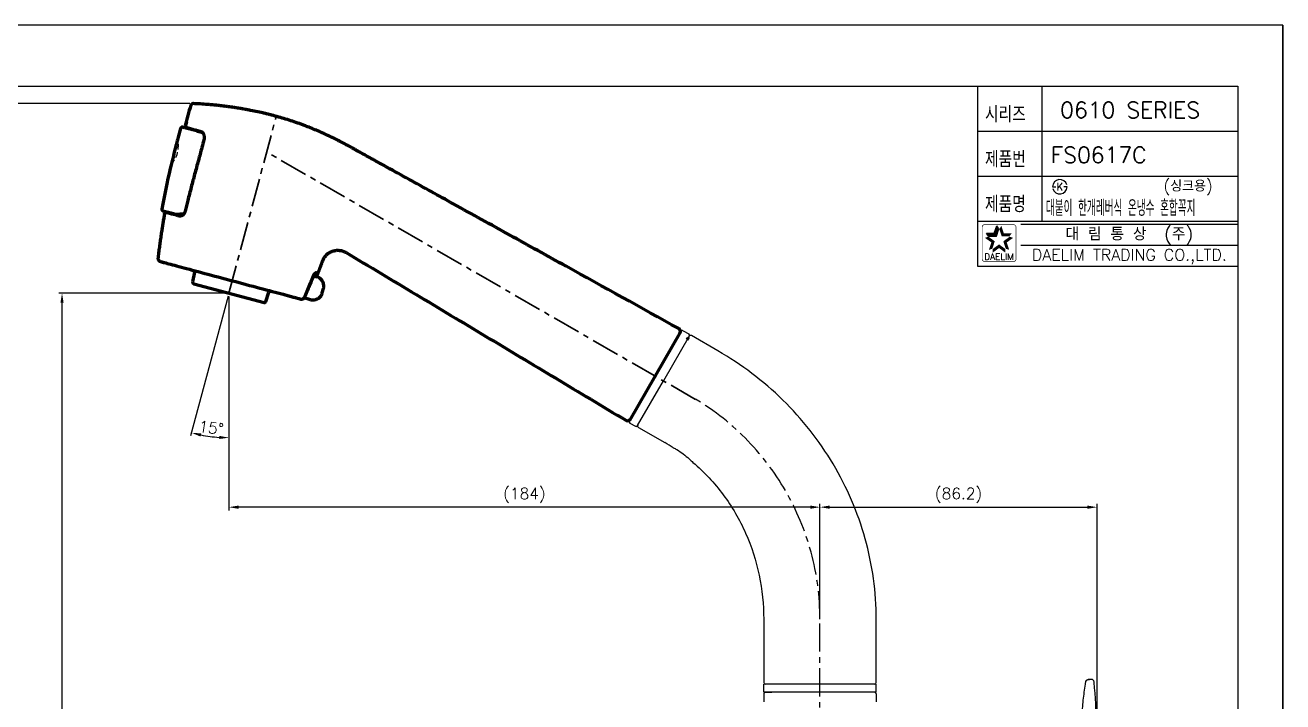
# Model space of a CAD drawing. Extents: x 40119 to 40713, y 15845 to 16265.
# Drawn here: x 40321.5 to 40712.6, y 16054.3 to 16265 of the extents above; entities that cross this region are included whole.
import ezdxf
from ezdxf.enums import TextEntityAlignment as Align

# ---------------------------------------------------------------- set-up
doc = ezdxf.new("R2010")
doc.units = 0
doc.header["$LTSCALE"] = 7
doc.header["$MEASUREMENT"] = 0
doc.linetypes.add('CENTER', pattern=[2, 1.25, -0.25, 0.25, -0.25])
doc.linetypes.add('HIDDEN', pattern=[0.375, 0.25, -0.125])
doc.layers.get('0').update_dxf_attribs({"color": 2, "linetype": 'CONTINUOUS'})
doc.layers.get('Defpoints').update_dxf_attribs({"linetype": 'CONTINUOUS'})
for name, color, linetype in [('1', 1, 'CENTER'), ('CL', 1, 'CENTER'), ('D', 2, 'CONTINUOUS'), ('DIM', 2, 'CONTINUOUS'), ('DWG', 7, 'CONTINUOUS')]:
    doc.layers.add(name, color=color, linetype=linetype)
doc.styles.add('GHS', font='romans', dxfattribs={"bigfont": 'ghs'})
doc.styles.add('HAN', font='TXT.shx', dxfattribs={"bigfont": 'GHS.shx'})
doc.styles.add('ROMANS', font='romans')
doc.dimstyles.new('DIM_WS01', dxfattribs={"dimtxt": 3.5, "dimasz": 3, "dimexe": 1, "dimexo": 1, "dimgap": 1, "dimtad": 1, "dimdec": 4, "dimzin": 9, "dimdsep": 46, "dimtxsty": 'GHS', "dimcen": -2, "dimclrd": 256, "dimclre": 256, "dimclrt": 256, "dimadec": 4, "dimazin": 2, "dimtfac": 1, "dimtdec": 4, "dimtix": 1, "dimtmove": 0, "dimatfit": 1, "dimfxl": 1, "dimtolj": 1, "dimtzin": 0, "dimlwd": -1, "dimlwe": -1, "dimarcsym": 0})

# ---------------------------------------------------------------- blocks, each defined once
blk = doc.blocks.new('BORDER')
for p, q in [((1, 1), (0, 1)), ((1, 0), (1, 1))]:
    blk.add_line(p, q)
blk = doc.blocks.new('KS')
at = {"layer": 'D'}
for p, q in [((-2.25, 0), (-1.75, 0)), ((-1.75, 0), (-1.25, 0)), ((1.75, 0), (1.25, 0)), ((2.25, 0), (1.75, 0))]:
    blk.add_line(p, q, dxfattribs=at)
for start, end in [(15, 180), (195, 0)]:
    blk.add_arc((0, 0), 2.25, start, end, dxfattribs=at)
at = {"layer": 'D', "style": 'HAN'}
blk.add_text('K', height=2.39, dxfattribs=at).set_placement((0, 0), align=Align.MIDDLE)
blk = doc.blocks.new('*D3')
at = {"layer": 'Defpoints', "color": 0, "transparency": 16777216}
for p in [(40332.92, 16181.58), (40384.82, 16181.58), (40492.7, 15898.83)]:
    blk.add_point(p, dxfattribs=at)
at = {"layer": 'DIM', "transparency": 16777216}
for p, q in [((40383.82, 16181.58), (40331.92, 16181.58)), ((40332.92, 15901.83), (40332.92, 16178.58)), ((40491.7, 15898.83), (40331.92, 15898.83))]:
    blk.add_line(p, q, dxfattribs=at)
for points in [[(40332.42, 16178.58), (40333.42, 16178.58), (40332.92, 16181.58)], [(40332.42, 15901.83), (40333.42, 15901.83), (40332.92, 15898.83)]]:
    blk.add_solid(points, dxfattribs=at)
at = {"layer": 'DIM', "transparency": 16777216, "insert": (40329.26, 16040.2), "char_height": 3.5, "attachment_point": 5, "rotation": 90, "style": 'GHS'}
blk.add_mtext('\\A1;(283)', dxfattribs=at)
blk = doc.blocks.new('*D4')
at = {"layer": 'Defpoints', "color": 0, "transparency": 16777216}
for p in [(40302.05, 16240.57), (40373.68, 16240.57), (40411.81, 15898.83)]:
    blk.add_point(p, dxfattribs=at)
at = {"layer": 'DIM', "transparency": 16777216}
for p, q in [((40372.68, 16240.57), (40301.05, 16240.57)), ((40302.05, 15901.83), (40302.05, 16237.57)), ((40410.81, 15898.83), (40301.05, 15898.83))]:
    blk.add_line(p, q, dxfattribs=at)
for points in [[(40301.55, 16237.57), (40302.55, 16237.57), (40302.05, 16240.57)], [(40301.55, 15901.83), (40302.55, 15901.83), (40302.05, 15898.83)]]:
    blk.add_solid(points, dxfattribs=at)
at = {"layer": 'DIM', "transparency": 16777216, "insert": (40298.38, 16069.7), "char_height": 3.5, "attachment_point": 5, "rotation": 90, "style": 'GHS'}
blk.add_mtext('\\A1;(342)', dxfattribs=at)
blk = doc.blocks.new('*D5')
at = {"layer": 'Defpoints', "color": 0, "transparency": 16777216}
for p in [(40384.82, 16181.58), (40384.82, 16114.94), (40568.68, 16080.03)]:
    blk.add_point(p, dxfattribs=at)
at = {"layer": 'DIM', "transparency": 16777216}
for p, q in [((40384.82, 16180.58), (40384.82, 16113.94)), ((40565.68, 16114.94), (40387.82, 16114.94)), ((40568.68, 16081.03), (40568.68, 16115.94))]:
    blk.add_line(p, q, dxfattribs=at)
for points in [[(40387.82, 16115.44), (40387.82, 16114.44), (40384.82, 16114.94)], [(40565.68, 16115.44), (40565.68, 16114.44), (40568.68, 16114.94)]]:
    blk.add_solid(points, dxfattribs=at)
at = {"layer": 'DIM', "transparency": 16777216, "insert": (40476.75, 16118.6), "char_height": 3.5, "attachment_point": 5, "style": 'GHS'}
blk.add_mtext('\\A1;(184)', dxfattribs=at)
blk = doc.blocks.new('*D6')
at = {"layer": 'Defpoints', "color": 0, "transparency": 16777216}
for p in [(40654.88, 16114.94), (40568.68, 16105.44), (40654.88, 15974.33)]:
    blk.add_point(p, dxfattribs=at)
at = {"layer": 'DIM', "transparency": 16777216}
for p, q in [((40568.68, 16106.44), (40568.68, 16115.94)), ((40571.68, 16114.94), (40651.88, 16114.94)), ((40654.88, 15975.33), (40654.88, 16115.94))]:
    blk.add_line(p, q, dxfattribs=at)
for points in [[(40571.68, 16115.44), (40571.68, 16114.44), (40568.68, 16114.94)], [(40651.88, 16115.44), (40651.88, 16114.44), (40654.88, 16114.94)]]:
    blk.add_solid(points, dxfattribs=at)
at = {"layer": 'DIM', "transparency": 16777216, "insert": (40611.78, 16118.6), "char_height": 3.5, "attachment_point": 5, "style": 'GHS'}
blk.add_mtext('\\A1;(86.2)', dxfattribs=at)
blk = doc.blocks.new('*D7')
at = {"layer": 'Defpoints', "color": 0, "transparency": 16777216}
for p in [(40399.55, 16236.62), (40384.82, 16181.58), (40384.82, 16177.56), (40384.82, 16166.91), (40377.01, 16137.25)]:
    blk.add_point(p, dxfattribs=at)
at = {"layer": 'DIM', "transparency": 16777216}
for p, q in [((40384.56, 16180.61), (40372.92, 16137.13)), ((40384.82, 16165.91), (40384.82, 16135.57))]:
    blk.add_line(p, q, dxfattribs=at)
blk.add_arc((40384.82, 16181.58), 45.01, 258.8379, 266.1807, dxfattribs=at)
for points in [[(40375.99, 16136.93), (40376.22, 16137.9), (40373.18, 16138.1)], [(40381.84, 16137.16), (40381.8, 16136.17), (40384.82, 16136.57)]]:
    blk.add_solid(points, dxfattribs=at)
at = {"layer": 'DIM', "transparency": 16777216, "insert": (40379.31, 16139.68), "char_height": 3.5, "attachment_point": 5, "rotation": 352.5093, "style": 'GHS'}
blk.add_mtext('\\A1;15%%D', dxfattribs=at)

msp = doc.modelspace()

# ---------------------------------------------------------------- linework, layer by layer
msp.add_line((40712.64928, 16265.01461), (40712.64928, 15845.01461))
at = {"color": 4}
for p, q in [((40149.64928, 16246.01461), (40698.64928, 16246.01461)), ((40698.64928, 16246.01461), (40698.64928, 15856.01461))]:
    msp.add_line(p, q, dxfattribs=at)
at = {"color": 7}
for p, q in [((40617.64928, 16246.01461), (40617.64928, 16190.01461)), ((40637.64928, 16246.01461), (40637.64928, 16204.01461)), ((40617.64928, 16232.01461), (40698.64928, 16232.01461)), ((40617.64928, 16218.01461), (40698.64928, 16218.01461)), ((40617.64928, 16204.01461), (40698.64928, 16204.01461)), ((40617.64928, 16190.01461), (40698.64928, 16190.01461))]:
    msp.add_line(p, q, dxfattribs=at)
at = {"color": 2}
for p, q in [((40620.46341, 16200.19768), (40622.88842, 16200.19768)), ((40621.12851, 16199.28225), (40620.46341, 16200.19768)), ((40622.88842, 16200.19768), (40623.63779, 16202.504)), ((40623.55352, 16199.28225), (40624.30289, 16201.58857)), ((40624.30289, 16201.58857), (40623.63779, 16202.504)), ((40621.12851, 16199.28225), (40623.55352, 16199.28225))]:
    msp.add_line(p, q, dxfattribs=at)
at = {"color": 2, "linetype": 'Continuous'}
for p, q in [((40631.14928, 16203.01461), (40698.64928, 16203.01461)), ((40631.14928, 16196.51461), (40698.64928, 16196.51461))]:
    msp.add_line(p, q, dxfattribs=at)
at = {"color": 7, "linetype": 'Continuous'}
for p, q in [((40528.02105, 16168.18585), (40519.97962, 16154.25768)), ((40526.10599, 16169.86886), (40527.83804, 16168.86886)), ((40511.9382, 16140.3295), (40519.97962, 16154.25768)), ((40509.52313, 16141.14648), (40511.25518, 16140.14649)), ((40653.02401, 16061.31096), (40652.87995, 16061.31096)), ((40653.04518, 16061.31179), (40653.01816, 16061.31096)), ((40551.18034, 16056.8276), (40551.18034, 16054.32759)), ((40551.68034, 16057.3276), (40553.73076, 16057.3276)), ((40586.18029, 16056.8276), (40586.18029, 16054.3276))]:
    msp.add_line(p, q, dxfattribs=at)
at = {"color": 2, "linetype": 'Continuous', "const_width": 0.2}
for points in [[(40619.12677, 16202.14914, -0.414213562), (40619.87677, 16202.89914)], [(40619.12677, 16192.14914), (40619.12677, 16202.14914, -1)], [(40619.87677, 16202.89914), (40628.87677, 16202.89914, -0.414213562), (40629.62677, 16202.14914, 0.043396381)], [(40629.62677, 16202.14914), (40629.62677, 16192.14914, -0.414213562), (40628.87677, 16191.39914)], [(40628.87677, 16191.39914), (40620.12677, 16191.39914, -0.414213562), (40619.12677, 16192.14914, 0.672398499)]]:
    msp.add_lwpolyline(points, format="xyb", dxfattribs=at)
at = {"color": 7, "linetype": 'Continuous'}
msp.add_lwpolyline([(40651.30134, 16060.53308), (40651.34297, 16060.63534), (40651.34695, 16060.64429), (40651.36511, 16060.68381), (40651.39025, 16060.73518), (40651.42232, 16060.79522), (40651.46432, 16060.86492), (40651.52374, 16060.94789), (40651.62007, 16061.05056), (40651.81886, 16061.1814), (40652.20882, 16061.28772), (40652.53463, 16061.30361)], dxfattribs=at)
for centre, start, end in [((40525.85599, 16169.43585), 60, 150), ((40527.58804, 16168.43585), 330, 60), ((40509.77313, 16141.5795), 150.0000523, 240.0000523), ((40511.50518, 16140.5795), 240.0000523, 330.0000523), ((40512.45331, 16140.2217), 150.0000523, 239.9964615), ((40551.68034, 16056.82759), 90.0001294, 179.9989189), ((40585.68029, 16056.8276), 0.0011134, 89.9998707)]:
    msp.add_arc(centre, 0.5, start, end, dxfattribs=at)
for points, knots in [([(40651.14349, 16059.83032), (40650.8872, 16058.16293), (40650.4425, 16054.81716), (40650.00861, 16049.77304), (40649.8432, 16045.55744), (40649.80676, 16042.18348), (40649.8275, 16039.65282), (40649.89812, 16037.12302), (40650.03385, 16034.59578), (40650.22808, 16032.0726), (40650.41186, 16029.54867), (40650.57772, 16027.02348), (40650.77928, 16023.65535), (40650.90641, 16021.12786), (40650.98103, 16019.44245)], [0, 0, 0, 0, 0.124996079, 0.249990988, 0.374986889, 0.437488184, 0.499989299, 0.562490087, 0.624990459, 0.687492036, 0.749993725, 0.812495431, 0.874997144, 1, 1, 1, 1]), ([(40651.29598, 16060.52053), (40651.25583, 16060.40956), (40651.19856, 16060.17945), (40651.16133, 16059.94643), (40651.1434, 16059.82974)], [0, 0, 0, 0, 0.499889755, 1, 1, 1, 1]), ([(40652.62263, 16061.30844), (40652.50379, 16061.30536), (40652.26608, 16061.29244), (40651.91589, 16061.2127), (40651.60032, 16061.03201), (40651.45179, 16060.8395), (40651.39372, 16060.73613)], [0, 0, 0, 0, 0.250404735, 0.500521206, 0.750243044, 1, 1, 1, 1]), ([(40653.96292, 16060.39713), (40653.96493, 16060.51686), (40653.91977, 16060.75963), (40653.71701, 16061.06784), (40653.40773, 16061.2691), (40653.16499, 16061.31349), (40653.04519, 16061.31176)], [0, 0, 0, 0, 0.249998997, 0.499931582, 0.749879089, 1, 1, 1, 1]), ([(40653.96326, 15952.72187), (40654.16322, 15954.95717), (40654.41403, 15958.31482), (40654.62055, 15962.23693), (40654.71494, 15964.47927), (40654.79391, 15966.7222), (40654.85768, 15969.527), (40654.88138, 15972.89343), (40654.87979, 15976.25988), (40654.88031, 15979.62632), (40654.87974, 15982.99276), (40654.88006, 15987.48135), (40654.87999, 15993.09208), (40654.87977, 15999.82497), (40654.87975, 16006.55785), (40654.88819, 16013.29073), (40654.89468, 16020.0236), (40654.89412, 16026.75649), (40654.87747, 16035.73354), (40654.80259, 16046.95426), (40654.35709, 16055.92649), (40653.96292, 16060.39713)], [0, 0, 0, 0, 0.062499462, 0.093750067, 0.109375525, 0.125001057, 0.1562516, 0.187502421, 0.218753096, 0.250003759, 0.281254426, 0.312505092, 0.375006425, 0.437507757, 0.500009088, 0.56251042, 0.625011752, 0.687513081, 0.750014403, 0.875014196, 1, 1, 1, 1])]:
    msp.add_open_spline(points, degree=3, knots=knots, dxfattribs=at)
for points in [[(40651.39372, 16060.73613), (40651.35508, 16060.66733), (40651.32283, 16060.59473), (40651.29598, 16060.52053)], [(40652.87994, 16061.31096), (40652.79417, 16061.31096), (40652.70837, 16061.31066), (40652.62263, 16061.30844)]]:
    msp.add_open_spline(points, degree=3, dxfattribs=at)
at = {"color": 2}
for points in [[(40620.46341, 16200.19768), (40621.12851, 16199.28225), (40622.88842, 16200.19768), (40623.55352, 16199.28225)], [(40622.88842, 16200.19768), (40623.55352, 16199.28225), (40623.63779, 16202.504), (40624.30289, 16201.58857)], [(40625.11575, 16202.504), (40624.45065, 16201.58857), (40625.86512, 16200.19768), (40625.20002, 16199.28225)], [(40625.86512, 16200.19768), (40625.20002, 16199.28225), (40628.29013, 16200.19768), (40627.62503, 16199.28225)], [(40621.96857, 16197.36667), (40623.04472, 16197.71633), (40620.00669, 16198.79205), (40621.08285, 16199.14172)], [(40621.2192, 16195.06034), (40622.29535, 16195.41001), (40621.96857, 16197.36667), (40623.04472, 16197.71633)], [(40624.37677, 16195.617), (40624.37677, 16196.74854), (40622.4149, 16194.19162), (40622.4149, 16195.32316)], [(40626.33865, 16194.19162), (40626.33865, 16195.32316), (40624.37677, 16195.617), (40624.37677, 16196.74854)], [(40628.74685, 16198.79205), (40627.67069, 16199.14172), (40626.78497, 16197.36667), (40625.70882, 16197.71633)], [(40626.78497, 16197.36667), (40625.70882, 16197.71633), (40627.53434, 16195.06034), (40626.45819, 16195.41001)]]:
    msp.add_solid(points, dxfattribs=at)
at = {"layer": '1', "color": 1, "linetype": 'CENTER', "lineweight": 35}
for p, q in [((40384.81859, 16181.57838), (40399.54715, 16236.6176)), ((40529.93868, 16148.50782), (40396.57369, 16225.50605))]:
    msp.add_line(p, q, dxfattribs=at)
at = {"layer": '1', "color": 7, "linetype": 'Continuous', "lineweight": 70}
for p, q in [((40374.88901, 16232.10128), (40376.13229, 16231.76857)), ((40376.13127, 16231.76127), (40376.13229, 16231.76857)), ((40363.87799, 16191.32285), (40364.35368, 16191.19555)), ((40374.16199, 16188.08034), (40373.52747, 16185.0904)), ((40373.88733, 16184.50359), (40395.74984, 16178.65316)), ((40411.13763, 16186.9576), (40412.17279, 16186.68059)), ((40396.35467, 16178.98181), (40397.29825, 16181.88904)), ((40410.25985, 16179.53212), (40408.24414, 16180.07153)), ((40413.88062, 16181.66875), (40414.24253, 16183.02117)), ((40525.42297, 16169.68586), (40509.42426, 16141.97525)), ((40527.39605, 16167.10332), (40527.76352, 16167.73979))]:
    msp.add_line(p, q, dxfattribs=at)
for centre, radius, start, end in [((40371.82661, 16233.60528), 0.5, 165.0186936, 255.0186), ((40369.09075, 16205.9733), 0.49999, 165.0186, 202.7385006), ((40373.67288, 16188.18413), 0.5, 348.0186, 75.0186), ((40374.01658, 16184.9866), 0.5, 168.0186011, 255.0186), ((40397.77383, 16181.73469), 0.5, 75.0186, 162.0186), ((40407.46214, 16180.69486), 1, 255.0186, 336.8192737), ((40395.8791, 16179.13616), 0.5, 255.0186, 342.0185989), ((40508.77854, 16142.85684), 1, 239.0188986, 330.0000235)]:
    msp.add_arc(centre, radius, start, end, dxfattribs=at)
for centre, major_axis, ratio, start_param, end_param in [((40410.96135, 16188.247), (-0.25851, -0.96601), 0.972689328, 0.750878642, 1.461697696), ((40410.03229, 16186.94284), (0.93038, -0.3666), 0.024145094, 5.988174308, 6.291850053), ((40411.39727, 16183.78256), (-0.77552, -2.89803), 0.978147601, 2.468162757, 3.141592654), ((40407.46214, 16180.69486), (0.25851, 0.96601), 0.95523939, 3.141592654, 4.566726761), ((40407.46214, 16180.69486), (0.91927, -0.39363), 0.030300323, 5.985994314, 6.28215368), ((40411.03536, 16182.43015), (-0.77552, -2.89803), 0.978147601, 0, 0.723180062)]:
    msp.add_ellipse(centre, major_axis=major_axis, ratio=ratio, start_param=start_param, end_param=end_param, dxfattribs=at)
for points, degree in [([(40371.3436, 16233.73453), (40371.91232, 16235.85977), (40372.48103, 16237.98501), (40373.04975, 16240.11025)], 3), ([(40371.63732, 16234.8314), (40371.34467, 16233.73426)], 1), ([(40374.88901, 16232.10128), (40370.41897, 16233.21424)], 1), ([(40374.88775, 16232.09104), (40374.88663, 16232.08191)], 1), ([(40368.26779, 16206.15639), (40368.45893, 16206.08531), (40368.65585, 16206.12214)], 2), ([(40368.653, 16206.1171), (40369.77279, 16206.23071), (40370.89258, 16206.34378)], 2), ([(40414.02007, 16191.65572), (40414.08379, 16191.82944), (40414.15728, 16191.99984), (40414.24003, 16192.16575)], 3), ([(40421.28708, 16194.22134), (40508.26379, 16141.9995)], 1), ([(40403.04227, 16180.84244), (40403.30281, 16180.77272), (40403.8058, 16180.63812), (40404.50639, 16180.45064), (40405.15294, 16180.27762), (40405.54752, 16180.17203), (40405.73552, 16180.12172)], 3), ([(40405.73552, 16180.12172), (40406.03254, 16180.04224), (40406.57395, 16179.89736), (40407.01129, 16179.78033), (40407.20363, 16179.72885)], 3), ([(40525.11827, 16169.1581), (40525.12107, 16169.16295), (40525.12383, 16169.16782), (40525.12654, 16169.1727)], 3), ([(40527.76239, 16167.73783), (40527.76519, 16167.74268), (40527.76795, 16167.74755), (40527.77066, 16167.75243)], 3)]:
    msp.add_open_spline(points, degree=degree, dxfattribs=at)
for points, knots in [([(40373.11793, 16240.092), (40373.10881, 16240.09444), (40373.10058, 16240.09665), (40373.06439, 16240.10633), (40373.04974, 16240.11025), (40373.04975, 16240.11026)], [0.999996175985883, 0.999996175985883, 0.999996175985883, 0.999996175985883, 0.999996948568107, 0.999996948568107, 1, 1, 1, 1]), ([(40373.67859, 16240.57403), (40373.64333, 16240.57546), (40373.60843, 16240.57389), (40373.53931, 16240.56501), (40373.50505, 16240.55767), (40373.43741, 16240.53701), (40373.40468, 16240.52388), (40373.3415, 16240.49208), (40373.31145, 16240.47361), (40373.26876, 16240.44208), (40373.25497, 16240.43097), (40373.22845, 16240.40767), (40373.2157, 16240.39549), (40373.19126, 16240.37006), (40373.17952, 16240.35677), (40373.15735, 16240.32943), (40373.1469, 16240.31537), (40373.11743, 16240.27206), (40373.10026, 16240.24168), (40373.07829, 16240.1938), (40373.07158, 16240.1774), (40373.0596, 16240.14418), (40373.05432, 16240.12733), (40373.04975, 16240.11026)], [0, 0, 0, 0, 0.125, 0.125, 0.25, 0.25, 0.375, 0.375, 0.5, 0.5, 0.5625, 0.5625, 0.625, 0.625, 0.6875, 0.6875, 0.75, 0.75, 0.875, 0.875, 0.9375, 0.9375, 1, 1, 1, 1]), ([(40408.8671, 16233.5549), (40408.69165, 16233.6221), (40408.51599, 16233.68882), (40408.16421, 16233.82131), (40407.98809, 16233.8871), (40407.45936, 16234.08291), (40407.10631, 16234.21143), (40406.04549, 16234.59095), (40405.33602, 16234.83587), (40403.91263, 16235.30972), (40403.19873, 16235.5387), (40401.76654, 16235.98091), (40401.04822, 16236.19402), (40399.60704, 16236.60394), (40398.88422, 16236.80087), (40397.79674, 16237.08458), (40397.4337, 16237.17719), (40396.70648, 16237.35834), (40396.34231, 16237.44688), (40395.24813, 16237.70653), (40394.51646, 16237.87164), (40393.04894, 16238.18689), (40392.3131, 16238.33704), (40391.20658, 16238.55235), (40390.83726, 16238.62247), (40390.09826, 16238.75944), (40389.72852, 16238.82635), (40388.98849, 16238.95656), (40388.61819, 16239.01978), (40387.87697, 16239.14209), (40387.50603, 16239.20114), (40386.76362, 16239.31562), (40386.39216, 16239.37122), (40385.64887, 16239.47995), (40385.27705, 16239.53311), (40384.71893, 16239.61037), (40384.53282, 16239.63566), (40384.1604, 16239.68492), (40383.97409, 16239.70886), (40383.60126, 16239.75543), (40383.41475, 16239.77809), (40383.04166, 16239.82296), (40382.85507, 16239.84511), (40382.29517, 16239.91056), (40381.92168, 16239.95293), (40381.17439, 16240.03361), (40380.80055, 16240.07192), (40380.05252, 16240.1448), (40379.67834, 16240.17947), (40378.92966, 16240.24547), (40378.55516, 16240.27676), (40377.43115, 16240.36518), (40376.6812, 16240.41688), (40375.18049, 16240.50617), (40374.42968, 16240.54368), (40373.67859, 16240.57403)], [0, 0, 0, 0, 0.015625, 0.015625, 0.03125, 0.03125, 0.0625, 0.0625, 0.125, 0.125, 0.1875, 0.1875, 0.25, 0.25, 0.3125, 0.3125, 0.34375, 0.34375, 0.375, 0.375, 0.4375, 0.4375, 0.5, 0.5, 0.53125, 0.53125, 0.5625, 0.5625, 0.59375, 0.59375, 0.625, 0.625, 0.65625, 0.65625, 0.6875, 0.6875, 0.703125, 0.703125, 0.71875, 0.71875, 0.734375, 0.734375, 0.75, 0.75, 0.78125, 0.78125, 0.8125, 0.8125, 0.84375, 0.84375, 0.875, 0.875, 0.9375, 0.9375, 1, 1, 1, 1]), ([(40369.81518, 16232.85831), (40369.5374, 16231.82026), (40369.12073, 16230.26317), (40368.70406, 16228.70609), (40368.49572, 16227.92754), (40368.42614, 16227.66807), (40368.28796, 16227.14885), (40367.67008, 16224.81139), (40367.08733, 16222.46487), (40365.61668, 16216.186), (40364.7486, 16211.97693), (40363.99288, 16207.74474)], [0, 0, 0, 0, 0.125, 0.1875, 0.1875, 0.21875, 0.21875, 0.25, 0.5, 0.5, 1, 1, 1, 1]), ([(40370.41897, 16233.21424), (40370.38729, 16233.22213), (40370.35538, 16233.22681), (40370.30715, 16233.22923), (40370.29101, 16233.22926), (40370.25863, 16233.22775), (40370.24231, 16233.22619), (40370.19421, 16233.2192), (40370.16295, 16233.2115), (40370.11728, 16233.19546), (40370.10223, 16233.18935), (40370.07265, 16233.1756), (40370.05831, 16233.16806), (40370.01663, 16233.1435), (40369.99058, 16233.12458), (40369.95419, 16233.09228), (40369.94248, 16233.08082), (40369.92046, 16233.05706), (40369.89971, 16233.03237), (40369.88147, 16233.00584), (40369.86448, 16232.97839), (40369.8566, 16232.96417), (40369.83503, 16232.92025), (40369.82362, 16232.88985), (40369.81518, 16232.85831)], [0, 0, 0, 0, 0.125, 0.125, 0.1875, 0.1875, 0.25, 0.25, 0.375, 0.375, 0.4375, 0.4375, 0.5, 0.5, 0.625, 0.625, 0.6875, 0.6875, 0.75, 0.8125, 0.8125, 0.875, 0.875, 1, 1, 1, 1]), ([(40371.69736, 16233.12227), (40371.69724, 16233.1223), (40371.72095, 16233.11596), (40371.81486, 16233.09083), (40371.95507, 16233.05331), (40372.18769, 16232.99106), (40372.39726, 16232.93498), (40372.47297, 16232.91472), (40372.63624, 16232.87103), (40372.72359, 16232.84765), (40372.86313, 16232.81031), (40372.91108, 16232.79748), (40373.00972, 16232.77108), (40373.16176, 16232.7304), (40373.32602, 16232.68644), (40373.67074, 16232.59419), (40373.9221, 16232.52693), (40374.33152, 16232.41737), (40374.47338, 16232.3794), (40374.69434, 16232.32028), (40374.76935, 16232.3002), (40374.9221, 16232.25933), (40374.9998, 16232.23854), (40375.39445, 16232.13293), (40375.73031, 16232.04305), (40376.08634, 16231.94778)], [0, 0, 0, 0, 0.12523361, 0.12523361, 0.250200237, 0.375166864, 0.375166864, 0.437650178, 0.437650178, 0.500133492, 0.500133492, 0.531375148, 0.531375148, 0.562616805, 0.625100119, 0.625100119, 0.750066746, 0.750066746, 0.812550059, 0.812550059, 0.843791716, 0.843791716, 0.875033373, 0.875033373, 1, 1, 1, 1]), ([(40374.88663, 16232.08191), (40374.88664, 16232.08188), (40374.88665, 16232.08184), (40374.88674, 16232.08174), (40374.88691, 16232.08162), (40374.88714, 16232.08148), (40374.88744, 16232.08132), (40374.88782, 16232.08113), (40374.88827, 16232.08091), (40374.88879, 16232.08068), (40374.88939, 16232.08042), (40374.89007, 16232.08014), (40374.89083, 16232.07983), (40374.89166, 16232.0795), (40374.89257, 16232.07914), (40374.89357, 16232.07876), (40374.89464, 16232.07835), (40374.8958, 16232.07792), (40374.89704, 16232.07747), (40374.89837, 16232.07699), (40374.89979, 16232.07648), (40374.90129, 16232.07595), (40374.90288, 16232.0754), (40374.90457, 16232.07482), (40374.90634, 16232.07421), (40374.9082, 16232.07357), (40374.91016, 16232.07291), (40374.91221, 16232.07223), (40374.91436, 16232.07152), (40374.9166, 16232.07078), (40374.91894, 16232.07001), (40374.92138, 16232.06922), (40374.92392, 16232.0684), (40374.92656, 16232.06756), (40374.92931, 16232.06668), (40374.93215, 16232.06578), (40374.9351, 16232.06485), (40374.93815, 16232.0639), (40374.94132, 16232.06291), (40374.94458, 16232.0619), (40374.94796, 16232.06086), (40374.95145, 16232.0598), (40374.95504, 16232.0587), (40374.95875, 16232.05758), (40374.96257, 16232.05642), (40374.9665, 16232.05524), (40374.97055, 16232.05403), (40374.97472, 16232.05279), (40374.979, 16232.05153), (40374.9834, 16232.05023), (40374.98792, 16232.0489), (40374.99256, 16232.04754), (40374.99732, 16232.04616), (40375.0022, 16232.04474), (40375.0072, 16232.0433), (40375.01233, 16232.04182), (40375.01758, 16232.04031), (40375.02296, 16232.03878), (40375.02847, 16232.03721), (40375.0341, 16232.03561), (40375.03986, 16232.03399), (40375.04575, 16232.03233), (40375.05177, 16232.03064), (40375.05793, 16232.02892), (40375.06422, 16232.02717), (40375.07063, 16232.02538), (40375.07719, 16232.02357), (40375.08388, 16232.02172), (40375.0907, 16232.01984), (40375.09766, 16232.01793), (40375.10476, 16232.01599), (40375.112, 16232.01402), (40375.11938, 16232.01201), (40375.1269, 16232.00998), (40375.13455, 16232.00791), (40375.14235, 16232.0058), (40375.1503, 16232.00367), (40375.15838, 16232.0015), (40375.16661, 16231.9993), (40375.17498, 16231.99707), (40375.1835, 16231.9948), (40375.19217, 16231.9925), (40375.20098, 16231.99017), (40375.20994, 16231.9878), (40375.21905, 16231.9854), (40375.2283, 16231.98297), (40375.23771, 16231.9805), (40375.24726, 16231.97801), (40375.25697, 16231.97547), (40375.26682, 16231.97291), (40375.27683, 16231.9703), (40375.28699, 16231.96767), (40375.2973, 16231.965), (40375.30776, 16231.9623), (40375.31838, 16231.95956), (40375.32915, 16231.95679), (40375.34008, 16231.95399), (40375.35116, 16231.95115), (40375.36239, 16231.94827), (40375.37378, 16231.94537), (40375.38532, 16231.94242), (40375.39702, 16231.93945), (40375.40888, 16231.93643), (40375.42089, 16231.93339), (40375.43306, 16231.93031), (40375.44539, 16231.92719), (40375.45787, 16231.92404), (40375.47051, 16231.92086), (40375.4833, 16231.91764), (40375.49625, 16231.91438), (40375.50936, 16231.91109), (40375.52263, 16231.90777), (40375.53605, 16231.90441), (40375.54963, 16231.90101), (40375.56337, 16231.89759), (40375.57727, 16231.89412), (40375.59132, 16231.89062), (40375.60553, 16231.88709), (40375.61989, 16231.88352), (40375.63441, 16231.87992), (40375.64908, 16231.87628), (40375.66392, 16231.87261), (40375.6789, 16231.8689), (40375.69404, 16231.86516), (40375.70934, 16231.86138), (40375.72479, 16231.85757), (40375.74039, 16231.85372), (40375.75615, 16231.84984), (40375.77206, 16231.84592), (40375.78812, 16231.84197), (40375.80434, 16231.83799), (40375.8207, 16231.83397), (40375.83721, 16231.82991), (40375.85388, 16231.82582), (40375.87069, 16231.8217), (40375.88765, 16231.81755), (40375.90476, 16231.81336), (40375.92201, 16231.80913), (40375.93941, 16231.80487), (40375.95695, 16231.80058), (40375.97464, 16231.79625), (40375.99247, 16231.79189), (40376.01044, 16231.7875), (40376.02855, 16231.78307), (40376.0468, 16231.77861), (40376.06519, 16231.77412), (40376.08371, 16231.7696), (40376.10237, 16231.76504), (40376.12117, 16231.76045), (40376.14009, 16231.75582), (40376.15915, 16231.75117), (40376.17834, 16231.74648), (40376.19766, 16231.74176), (40376.2171, 16231.737), (40376.23667, 16231.73222), (40376.25636, 16231.7274), (40376.27618, 16231.72255), (40376.29612, 16231.71768), (40376.31617, 16231.71277), (40376.33634, 16231.70783), (40376.35663, 16231.70285), (40376.37703, 16231.69785), (40376.39754, 16231.69282), (40376.41817, 16231.68776), (40376.43889, 16231.68267), (40376.45973, 16231.67755), (40376.48067, 16231.6724), (40376.5017, 16231.66722), (40376.52284, 16231.66201), (40376.53738, 16231.65842), (40376.54487, 16231.65658), (40376.54527, 16231.65648)], [0, 0, 0, 0, 0.004138473, 0.008298439, 0.012479904, 0.016682874, 0.020907354, 0.025153351, 0.029420869, 0.033709914, 0.038020491, 0.042352605, 0.046706262, 0.051081467, 0.055478225, 0.05989654, 0.064336417, 0.068797861, 0.073280878, 0.077785471, 0.082311645, 0.086859405, 0.091428755, 0.0960197, 0.100632243, 0.10526639, 0.109922143, 0.114599509, 0.11929849, 0.12401909, 0.128761314, 0.133525165, 0.138310648, 0.143117766, 0.147946523, 0.152796923, 0.157668969, 0.162562665, 0.167478015, 0.172415021, 0.177373688, 0.182354019, 0.187356018, 0.192379687, 0.19742503, 0.202492051, 0.207580752, 0.212691137, 0.217823208, 0.222976969, 0.228152424, 0.233349574, 0.238568423, 0.243808975, 0.249071231, 0.254355194, 0.259660869, 0.264988256, 0.27033736, 0.275708182, 0.281100726, 0.286514995, 0.29195099, 0.297408714, 0.302888171, 0.308389362, 0.31391229, 0.319456958, 0.325023368, 0.330611522, 0.336221424, 0.341853074, 0.347506476, 0.353181632, 0.358878544, 0.364597214, 0.370337645, 0.37609984, 0.381883799, 0.387689525, 0.393517021, 0.399366288, 0.405237329, 0.411130145, 0.417044739, 0.422981113, 0.428939269, 0.434919208, 0.440920933, 0.446944446, 0.452989748, 0.459056841, 0.465145728, 0.47125641, 0.477388889, 0.483543166, 0.489719245, 0.495917125, 0.50213681, 0.5083783, 0.514641599, 0.520926706, 0.527233624, 0.533562355, 0.5399129, 0.546285262, 0.55267944, 0.559095438, 0.565533257, 0.571992897, 0.578474362, 0.584977652, 0.591502769, 0.598049714, 0.604618489, 0.611209096, 0.617821535, 0.624455809, 0.631111918, 0.637789865, 0.64448965, 0.651211275, 0.657954741, 0.66472005, 0.671507203, 0.678316201, 0.685147046, 0.691999739, 0.698874281, 0.705770674, 0.712688919, 0.719629016, 0.726590969, 0.733574776, 0.740580441, 0.747607963, 0.754657345, 0.761728588, 0.768821692, 0.775936658, 0.783073489, 0.790232185, 0.797412747, 0.804615177, 0.811839475, 0.819085642, 0.826353681, 0.833643591, 0.840955374, 0.848289031, 0.855644563, 0.863021971, 0.870421256, 0.877842419, 0.885285462, 0.892750384, 0.900237188, 0.907745874, 0.915276443, 0.922828897, 0.930403235, 0.937999459, 0.945617571, 0.95325757, 0.960919459, 0.968603237, 0.976308906, 0.984036467, 0.99178592, 0.999557267, 1, 1, 1, 1]), ([(40374.88776, 16232.09107), (40374.95508, 16232.07308), (40375.08777, 16232.03763), (40375.28112, 16231.98603), (40375.40624, 16231.95268), (40375.49862, 16231.92807), (40375.52925, 16231.91992), (40375.58937, 16231.90391), (40375.61891, 16231.89605), (40375.64795, 16231.88833)], [0, 0, 0, 0, 0.25, 0.5, 0.75, 0.75, 0.875, 0.875, 1, 1, 1, 1]), ([(40375.64795, 16231.88833), (40375.68475, 16231.87854), (40375.75475, 16231.85993), (40375.81785, 16231.8432), (40375.86255, 16231.83136), (40375.87702, 16231.82753), (40375.90504, 16231.82011), (40375.91854, 16231.81655), (40375.95713, 16231.80636), (40376.00384, 16231.79405), (40376.04121, 16231.78425), (40376.06563, 16231.77788), (40376.07316, 16231.77592), (40376.08677, 16231.77238), (40376.09289, 16231.7708), (40376.10921, 16231.7666), (40376.1174, 16231.76452), (40376.12842, 16231.7618), (40376.13125, 16231.76115), (40376.13127, 16231.76127)], [0, 0, 0, 0, 0.125, 0.25, 0.25, 0.3125, 0.3125, 0.375, 0.375, 0.5, 0.625, 0.625, 0.6875, 0.6875, 0.75, 0.75, 0.875, 0.875, 1, 1, 1, 1]), ([(40376.09559, 16231.93675), (40376.13878, 16231.92903), (40376.25241, 16231.89378), (40376.45459, 16231.76381), (40376.68253, 16231.53768), (40376.88213, 16231.23852), (40377.03223, 16230.90252), (40377.12861, 16230.55408), (40377.17582, 16230.19361), (40377.16518, 16229.82297), (40377.13597, 16229.56462), (40377.09471, 16229.4404), (40377.09457, 16229.43998)], [0, 0, 0, 0, 0.085293798, 0.220452901, 0.363239322, 0.499735585, 0.61435481, 0.720559529, 0.816145734, 0.90575913, 0.999685337, 1, 1, 1, 1]), ([(40423.06066, 16226.83514), (40421.91373, 16227.47134), (40420.76499, 16228.10368), (40419.31502, 16228.86427), (40419.0243, 16229.01482), (40418.44132, 16229.31272), (40418.14909, 16229.46008), (40417.27027, 16229.89765), (40416.68157, 16230.18337), (40415.49911, 16230.74407), (40414.90529, 16231.01892), (40413.71228, 16231.55719), (40413.11306, 16231.82057), (40411.30724, 16232.59334), (40410.09256, 16233.08557), (40408.8671, 16233.5549)], [0, 0, 0, 0, 0.25, 0.25, 0.3125, 0.3125, 0.375, 0.375, 0.5, 0.5, 0.625, 0.625, 0.75, 0.75, 1, 1, 1, 1]), ([(40377.06902, 16229.44613), (40376.85044, 16228.58866), (40376.28531, 16226.39955), (40375.30832, 16222.78412), (40374.19358, 16218.69952), (40373.08465, 16214.53715), (40372.10716, 16210.71257), (40371.49666, 16208.21524), (40371.23489, 16207.12373)], [0, 0, 0, 0, 0.114955898, 0.293712756, 0.486431434, 0.665037489, 0.85368291, 1, 1, 1, 1]), ([(40427.0779, 16224.60969), (40426.4082, 16224.9803), (40425.73827, 16225.35052), (40424.73379, 16225.90657), (40424.39904, 16226.09206), (40423.72982, 16226.46356), (40423.39532, 16226.64951), (40423.06066, 16226.83514)], [0, 0, 0, 0, 0.5, 0.5, 0.75, 0.75, 1, 1, 1, 1]), ([(40454.62972, 16209.35902), (40450.03773, 16211.90075), (40445.44571, 16214.44244), (40438.55774, 16218.25509), (40436.26175, 16219.52597), (40432.81779, 16221.43234), (40431.6698, 16222.06779), (40429.9478, 16223.02093), (40429.3738, 16223.33865), (40428.22588, 16223.97422), (40427.65193, 16224.29203), (40427.0779, 16224.60969)], [0, 0, 0, 0, 0.5, 0.5, 0.75, 0.75, 0.875, 0.875, 0.9375, 0.9375, 1, 1, 1, 1]), ([(40363.99288, 16207.74474), (40363.98735, 16207.71376), (40363.98481, 16207.68275), (40363.98528, 16207.63621), (40363.98616, 16207.62069), (40363.98939, 16207.58964), (40363.99176, 16207.57402), (40364.00098, 16207.52799), (40364.0099, 16207.49826), (40364.02737, 16207.45505), (40364.03388, 16207.44088), (40364.0483, 16207.41302), (40364.05619, 16207.3994), (40364.08149, 16207.36008), (40364.10063, 16207.33567), (40364.13277, 16207.30174), (40364.1441, 16207.29084), (40364.16773, 16207.27017), (40364.17994, 16207.26047), (40364.21775, 16207.23319), (40364.24449, 16207.21744), (40364.28698, 16207.19752), (40364.30158, 16207.19149), (40364.33098, 16207.18095), (40364.34584, 16207.17639), (40364.36087, 16207.17254)], [0, 0, 0, 0, 0.125, 0.125, 0.1875, 0.1875, 0.25, 0.25, 0.375, 0.375, 0.4375, 0.4375, 0.5, 0.5, 0.625, 0.625, 0.6875, 0.6875, 0.75, 0.75, 0.875, 0.875, 0.9375, 0.9375, 1, 1, 1, 1]), ([(40524.73693, 16170.53279), (40513.0539, 16177.00654), (40501.3702, 16183.47909), (40483.84344, 16193.18573), (40478.00099, 16196.42091), (40466.31565, 16202.8905), (40460.47273, 16206.12483), (40454.62972, 16209.35902)], [0, 0, 0, 0, 0.5, 0.5, 0.75, 0.75, 1, 1, 1, 1]), ([(40364.32423, 16207.18357), (40364.326, 16207.18296), (40364.33229, 16207.1808), (40364.34003, 16207.17843), (40364.35046, 16207.17528), (40364.35658, 16207.17369), (40364.37536, 16207.16844), (40364.44, 16207.15133), (40364.61386, 16207.10524), (40364.87839, 16207.03536), (40365.22922, 16206.9429), (40365.66463, 16206.82799), (40366.18678, 16206.69146), (40366.77335, 16206.53407), (40367.44547, 16206.34685), (40367.94432, 16206.207), (40368.2388, 16206.12966), (40368.26345, 16206.1232)], [0, 0, 0, 0, 0.000717637, 0.002772785, 0.006834818, 0.018782974, 0.048632625, 0.14984211, 0.257150734, 0.36315899, 0.469083362, 0.574909771, 0.680545526, 0.785735961, 0.888211959, 0.990700052, 1, 1, 1, 1]), ([(40364.36087, 16207.17254), (40364.388, 16207.16558), (40364.41566, 16207.1609), (40364.45798, 16207.1574), (40364.47219, 16207.15683), (40364.50052, 16207.1569), (40364.51468, 16207.15754), (40364.52883, 16207.15878)], [0, 0, 0, 0, 0.5, 0.5, 0.75, 0.75, 1, 1, 1, 1]), ([(40364.79324, 16206.25183), (40364.79933, 16206.28576), (40364.80894, 16206.31906), (40364.8348, 16206.38297), (40364.85105, 16206.41358), (40364.88948, 16206.47082), (40364.91166, 16206.49744), (40364.96103, 16206.54556), (40364.98821, 16206.56706), (40365.04641, 16206.60402), (40365.07742, 16206.61948), (40365.14197, 16206.64371), (40365.1755, 16206.65247), (40365.24364, 16206.66292), (40365.27826, 16206.66461), (40365.3471, 16206.66084), (40365.38132, 16206.65539), (40365.41462, 16206.64648)], [0, 0, 0, 0, 0.125, 0.125, 0.25, 0.25, 0.375, 0.375, 0.5, 0.5, 0.625, 0.625, 0.75, 0.75, 0.875, 0.875, 1, 1, 1, 1]), ([(40369.46892, 16205.56154), (40369.13822, 16205.65004), (40368.82797, 16205.73306), (40368.24717, 16205.88848), (40367.70607, 16206.03328), (40367.24337, 16206.1571), (40366.81999, 16206.2704), (40366.62796, 16206.32179), (40366.36996, 16206.39083), (40366.28898, 16206.4125), (40366.17514, 16206.44296), (40366.13845, 16206.45278), (40366.06787, 16206.47167), (40366.03395, 16206.48074), (40365.87121, 16206.52429), (40365.65448, 16206.58229), (40365.52395, 16206.61722), (40365.43673, 16206.64056), (40365.41468, 16206.64646), (40365.41462, 16206.64648)], [0, 0, 0, 0, 0.12502621, 0.12502621, 0.25005242, 0.37507863, 0.37507863, 0.50010484, 0.50010484, 0.562617945, 0.562617945, 0.593874498, 0.593874498, 0.62513105, 0.62513105, 0.75015726, 0.87518347, 0.87518347, 1, 1, 1, 1]), ([(40371.22607, 16207.12548), (40371.22077, 16207.09491), (40371.19044, 16206.94141), (40371.08733, 16206.68082), (40370.92249, 16206.36734), (40370.71877, 16206.09605), (40370.48724, 16205.86977), (40370.23457, 16205.69451), (40369.97456, 16205.57855), (40369.72724, 16205.53173), (40369.56132, 16205.53121), (40369.48435, 16205.56105), (40369.47126, 16205.56696)], [0, 0, 0, 0, 0.023594014, 0.120021281, 0.218453367, 0.320780156, 0.431524427, 0.552751458, 0.682638235, 0.821441582, 0.968747789, 1, 1, 1, 1]), ([(40362.76707, 16192.50507), (40362.76021, 16192.44608), (40362.75861, 16192.38649), (40362.76601, 16192.26796), (40362.775, 16192.20902), (40362.80329, 16192.09368), (40362.82258, 16192.03727), (40362.87085, 16191.92877), (40362.89984, 16191.87667), (40362.96657, 16191.77843), (40363.00433, 16191.7323), (40363.08742, 16191.64744), (40363.13275, 16191.60873), (40363.22957, 16191.53994), (40363.28104, 16191.50987), (40363.38851, 16191.45933), (40363.4445, 16191.43885), (40363.50186, 16191.4235)], [0, 0, 0, 0, 0.125, 0.125, 0.25, 0.25, 0.375, 0.375, 0.5, 0.5, 0.625, 0.625, 0.75, 0.75, 0.875, 0.875, 1, 1, 1, 1]), ([(40414.03481, 16191.69537), (40414.1651, 16192.0406), (40414.492, 16192.68471), (40415.19494, 16193.53513), (40416.06586, 16194.21015), (40417.0646, 16194.68411), (40418.14033, 16194.93176), (40419.23905, 16194.94128), (40420.3147, 16194.71203), (40420.97111, 16194.41022), (40421.28809, 16194.22074)], [0, 0, 0, 0, 0.125978112, 0.251351383, 0.376169046, 0.500615931, 0.624908329, 0.74945366, 0.874475959, 1, 1, 1, 1]), ([(40363.59586, 16191.39835), (40363.66685, 16191.37935), (40363.77756, 16191.34973), (40364.07782, 16191.26938), (40364.26736, 16191.21866), (40364.4973, 16191.15712)], [0, 0, 0, 0, 0.5, 0.5, 1, 1, 1, 1]), ([(40364.4973, 16191.15712), (40364.70174, 16191.10241), (40365.92901, 16190.774), (40369.63632, 16189.78192), (40377.07657, 16187.7909), (40385.85293, 16185.44233), (40394.62927, 16183.09377), (40400.17054, 16181.61092), (40402.60456, 16180.95957), (40403.04227, 16180.84244)], [0, 0, 0, 0, 0.043346138, 0.226115476, 0.408884813, 0.591654151, 0.774423488, 0.957192826, 1, 1, 1, 1]), ([(40411.86724, 16187.89186), (40411.84439, 16187.89798), (40411.81773, 16187.89525), (40411.77971, 16187.8808), (40411.77187, 16187.87736), (40411.75585, 16187.86941), (40411.74766, 16187.86491), (40411.72255, 16187.84984), (40411.68762, 16187.82556), (40411.64989, 16187.79299), (40411.62053, 16187.76538), (40411.61057, 16187.75564), (40411.59029, 16187.73508), (40411.57998, 16187.72426), (40411.52808, 16187.66801), (40411.4851, 16187.61579), (40411.41865, 16187.52665), (40411.39617, 16187.49512), (40411.36197, 16187.44498), (40411.35049, 16187.4278), (40411.32764, 16187.39288), (40411.31623, 16187.37509), (40411.25928, 16187.28449), (40411.21403, 16187.20681), (40411.158, 16187.10298), (40411.14682, 16187.08188), (40411.12453, 16187.03897), (40411.11345, 16187.01724), (40411.08068, 16186.95174), (40411.05935, 16186.90745), (40410.99689, 16186.77271), (40410.9573, 16186.68043), (40410.9199, 16186.58555)], [0, 0, 0, 0, 0.125, 0.125, 0.15625, 0.15625, 0.1875, 0.1875, 0.25, 0.3125, 0.3125, 0.34375, 0.34375, 0.375, 0.375, 0.5, 0.5, 0.5625, 0.5625, 0.59375, 0.59375, 0.625, 0.625, 0.75, 0.75, 0.78125, 0.78125, 0.8125, 0.8125, 0.875, 0.875, 1, 1, 1, 1]), ([(40411.34105, 16187.1102), (40411.39988, 16187.09446), (40411.46016, 16187.0841), (40411.58159, 16187.07452), (40411.64274, 16187.07529), (40411.76389, 16187.08793), (40411.82389, 16187.0998), (40411.94073, 16187.13424), (40411.99757, 16187.15681), (40412.1062, 16187.21191), (40412.15799, 16187.24443), (40412.25481, 16187.31835), (40412.29983, 16187.35975), (40412.3816, 16187.45002), (40412.41835, 16187.49891), (40412.48236, 16187.60254), (40412.50962, 16187.65729), (40412.53167, 16187.71406)], [0, 0, 0, 0, 0.125, 0.125, 0.25, 0.25, 0.375, 0.375, 0.5, 0.5, 0.625, 0.625, 0.75, 0.75, 0.875, 0.875, 1, 1, 1, 1]), ([(40410.9199, 16186.58555), (40410.50512, 16185.53322), (40410.08241, 16184.48406), (40409.43655, 16182.91534), (40409.21925, 16182.39328), (40408.78114, 16181.35066), (40408.56028, 16180.83011), (40408.33762, 16180.31033)], [0, 0, 0, 0, 0.5, 0.5, 0.75, 0.75, 1, 1, 1, 1]), ([(40408.38939, 16180.29782), (40408.44349, 16180.42458), (40409.07884, 16181.91714), (40409.94736, 16184.00584), (40410.72177, 16185.98377), (40410.95195, 16186.58054)], [0, 0, 0, 0, 0.060937985, 0.717259361, 1, 1, 1, 1]), ([(40410.96447, 16186.5754), (40410.99264, 16186.64901), (40411.06033, 16186.81276), (40411.17687, 16187.04285), (40411.2932, 16187.23746), (40411.38116, 16187.35959), (40411.42121, 16187.40452), (40411.42595, 16187.40897), (40411.42589, 16187.4089)], [0, 0, 0, 0, 0.17310262, 0.401167866, 0.603031681, 0.791889206, 0.945428263, 1, 1, 1, 1]), ([(40411.27411, 16187.12812), (40411.28415, 16187.12543), (40411.32366, 16187.11486), (40411.34104, 16187.1102), (40411.34105, 16187.1102)], [0, 0, 0, 0, 0.225630551, 1, 1, 1, 1]), ([(40414.24253, 16183.02117), (40414.2685, 16183.11834), (40414.32652, 16183.38723), (40414.36133, 16183.83951), (40414.31114, 16184.36538), (40414.16872, 16184.87178), (40413.9845, 16185.27576), (40413.82992, 16185.49021), (40413.77235, 16185.56129)], [0, 0, 0, 0, 0.112026678, 0.308261772, 0.504678438, 0.701053258, 0.897334237, 1, 1, 1, 1]), ([(40412.33691, 16179.76625), (40412.4072, 16179.79671), (40412.63085, 16179.90695), (40412.9698, 16180.16932), (40413.33316, 16180.54804), (40413.62448, 16180.98811), (40413.79315, 16181.37249), (40413.86329, 16181.60404), (40413.88062, 16181.66875)], [0, 0, 0, 0, 0.091055251, 0.298240264, 0.505602478, 0.713143186, 0.920844082, 1, 1, 1, 1]), ([(40525.12654, 16169.1727), (40525.15852, 16169.23031), (40525.18439, 16169.29019), (40525.2143, 16169.38329), (40525.22278, 16169.41488), (40525.23319, 16169.46312), (40525.23628, 16169.47938), (40525.24163, 16169.51186), (40525.2439, 16169.5281), (40525.2532, 16169.60937), (40525.25425, 16169.67449), (40525.24757, 16169.75604), (40525.24584, 16169.77235), (40525.24154, 16169.805), (40525.23897, 16169.82135), (40525.23012, 16169.86987), (40525.22267, 16169.90171), (40525.19578, 16169.99573), (40525.17186, 16170.05642), (40525.13421, 16170.12971), (40525.12629, 16170.14422), (40525.10985, 16170.17267), (40525.08422, 16170.2146), (40525.03674, 16170.2808), (40524.99373, 16170.32987), (40524.94816, 16170.37698), (40524.92397, 16170.39963), (40524.84869, 16170.46345), (40524.79472, 16170.50077), (40524.73693, 16170.53279)], [0, 0, 0, 0, 0.125, 0.125, 0.1875, 0.1875, 0.21875, 0.21875, 0.25, 0.25, 0.375, 0.375, 0.40625, 0.40625, 0.4375, 0.4375, 0.5, 0.5, 0.625, 0.625, 0.65625, 0.65625, 0.6875, 0.75, 0.8125, 0.8125, 0.875, 0.875, 1, 1, 1, 1])]:
    msp.add_open_spline(points, degree=3, knots=knots, dxfattribs=at)
msp.add_rational_spline([(40364.79324, 16206.25183), (40363.79165, 16200.67353), (40362.91527, 16193.77903), (40362.76707, 16192.50507)], [0.99890972397, 0.999107626355, 1.00014670454, 1.00034153092], degree=2, knots=[0, 0, 0, 0.815342928, 1, 1, 1], dxfattribs=at)
for points, weights in [([(40412.53167, 16187.71406), (40413.29464, 16189.67782), (40414.02006, 16191.65572)], [0.999263103297, 0.999070455363, 0.998967519309]), ([(40412.53168, 16187.71406), (40412.53167, 16187.71406), (40411.86724, 16187.89186)], [0.999263104235, 0.952825062447, 0.92112332637])]:
    msp.add_rational_spline(points, weights, degree=2, dxfattribs=at)
at = {"layer": 'CL'}
msp.add_line((40568.68026, 16028.0276), (40568.68026, 16082.0276), dxfattribs=at)
msp.add_arc((40488.64913, 16080.0276), 80.03113, 0, 59.9871341, dxfattribs=at)
at = {"layer": 'D', "linetype": 'HIDDEN'}
msp.add_arc((40360.13353, 16227.49505), 8.97746, 318.7393454, 12.4764842, dxfattribs=at)
at = {"layer": 'DWG'}
for p, q in [((40527.74877, 16167.71421), (40528.02002, 16168.18404)), ((40536.93346, 16163.61517), (40528.703, 16168.36709)), ((40512.20328, 16139.7887), (40520.42705, 16135.04003)), ((40551.18026, 16080.0276), (40551.18026, 16060.3276)), ((40586.18026, 16060.3276), (40586.18026, 16080.0276)), ((40568.68026, 16059.8276), (40551.18026, 16059.8276)), ((40555.7304, 16059.8276), (40551.1804, 16059.8276)), ((40551.1804, 16057.3276), (40551.1804, 16059.8276)), ((40586.18026, 16059.8276), (40568.68026, 16059.8276)), ((40586.1804, 16057.3276), (40586.1804, 16059.8276)), ((40568.68026, 16057.3276), (40551.1804, 16057.3276)), ((40586.1804, 16057.3276), (40568.68026, 16057.3276))]:
    msp.add_line(p, q, dxfattribs=at)
for centre, radius, start, end in [((40528.45303, 16167.93404), 0.5, 60.0057704, 149.9986263), ((40491.0741, 16084.2166), 58.69085, 57.0142745, 59.9915245), ((40551.68027, 16060.3276), 0.5, 179.9999849, 269.9981867), ((40551.68042, 16060.3276), 0.5, 179.9999849, 269.9981867), ((40585.68025, 16060.3276), 0.5, 270.0011684, 0.0000151)]:
    msp.add_arc(centre, radius, start, end, dxfattribs=at)
for points, knots in [([(40586.18026, 16080.0276), (40586.18026, 16084.25768), (40585.59734, 16092.72894), (40583.01253, 16105.1905), (40578.78504, 16117.19628), (40573.0087, 16128.53696), (40565.80186, 16139.02594), (40557.30245, 16148.49738), (40547.66852, 16156.80798), (40540.59677, 16161.4996), (40536.93346, 16163.61517)], [0, 0, 0, 0, 0.124998462, 0.249994301, 0.374993148, 0.499992611, 0.624993022, 0.749994406, 0.874995158, 1, 1, 1, 1]), ([(40523.02717, 16133.44686), (40523.40463, 16133.26958), (40524.4932, 16132.69438), (40526.17362, 16131.53788), (40527.82009, 16130.1497), (40528.79558, 16129.23294), (40529.18026, 16128.86086)], [0, 0, 0, 0, 0.162138869, 0.479055326, 0.791581243, 1, 1, 1, 1]), ([(40529.18026, 16128.86086), (40532.68105, 16125.88254), (40539.01676, 16119.09243), (40546.00433, 16107.07913), (40550.24862, 16093.84956), (40551.18026, 16084.62537), (40551.18026, 16080.0276)], [0, 0, 0, 0, 0.249959993, 0.499947001, 0.749959939, 1, 1, 1, 1])]:
    msp.add_open_spline(points, degree=3, knots=knots, dxfattribs=at)

# ---------------------------------------------------------------- block references
at = {"xscale": 594, "yscale": 420, "zscale": 594}
msp.add_blockref('BORDER', (40118.64928, 15845.01461), dxfattribs=at)
at = {"layer": 'DIM', "color": 4}
msp.add_blockref('KS', (40643.28197, 16214.69649), dxfattribs=at)

# ---------------------------------------------------------------- texts
at = {"color": 7, "style": 'GHS'}
for s, p in [('0610 SERIES', (40665.15621, 16238.59335)), ('FS0617C', (40655.39013, 16224.59335))]:
    msp.add_text(s, height=5, dxfattribs=at).set_placement(p, align=Align.MIDDLE)
at = {"style": 'GHS'}
msp.add_text('(싱크용)', height=3.5, dxfattribs=at).set_placement((40675.53218, 16213.19579))
at = {"style": 'GHS', "width": 0.5}
msp.add_text('대붙이 한개레버식 온냉수 혼합꼭지', height=5, dxfattribs=at).set_placement((40638.94356, 16205.57582))
at = {"color": 7, "linetype": 'Continuous'}
for s, height, style, p in [('대 림 통 상  (주)', 4, 'GHS', (40664.90962, 16199.70971)), ('DAELIM TRADING CO.,LTD.', 3.6, 'ROMANS', (40664.90962, 16192.94236))]:
    msp.add_text(s, height=height, dxfattribs=dict(at, style=style)).set_placement(p, align=Align.MIDDLE)
at = {"color": 2, "linetype": 'Continuous', "style": 'ROMANS'}
msp.add_text('DAELIM', height=2, dxfattribs=at).set_placement((40624.37677, 16191.94914), align=Align.CENTER)
at = {"layer": 'DIM', "style": 'GHS', "width": 0.8}
for s, p in [('시리즈', (40619.98964, 16234.744)), ('제품번', (40619.98964, 16220.744)), ('제품명', (40619.98964, 16206.744))]:
    msp.add_text(s, height=5, dxfattribs=at).set_placement(p)

# ---------------------------------------------------------------- dimensions: what is measured, and where the dimension line sits
at = {"layer": 'DIM'}
for base, p1, p2, text, picture, middle in [((40302.04929, 16240.57403), (40411.80951, 15898.82673), (40373.67859, 16240.57403), '(342)', '*D4', (40298.38263, 16069.70038)), ((40332.92389, 16181.57838), (40492.69513, 15898.82673), (40384.81859, 16181.57838), '(283)', '*D3', (40329.25722, 16040.20255))]:
    dim = msp.add_linear_dim(base=base, p1=p1, p2=p2, angle=90, text=text, dimstyle='DIM_WS01', dxfattribs=at)
    dim.commit()
    dim.dimension.update_dxf_attribs({"geometry": picture, "text_midpoint": middle})
dim = msp.add_angular_dim_2l(base=(40377.01173, 16137.24741), line1=((40384.81859, 16181.57838), (40399.54715, 16236.6176)), line2=((40384.81859, 16177.56139), (40384.81859, 16166.91003)), text='15%%D', dimstyle='DIM_WS01', dxfattribs=at)
dim.commit()
dim.dimension.update_dxf_attribs({"geometry": '*D7', "text_midpoint": (40379.30894, 16139.67592)})
for base, p1, p2, text, picture, middle in [((40384.81859, 16114.93828), (40568.68026, 16080.0276), (40384.81859, 16181.57838), '(184)', '*D5', (40476.74942, 16118.60495)), ((40654.87993, 16114.93828), (40568.68026, 16105.43884), (40654.87993, 15974.32716), '(86.2)', '*D6', (40611.78009, 16118.60495))]:
    dim = msp.add_linear_dim(base=base, p1=p1, p2=p2, text=text, dimstyle='DIM_WS01', dxfattribs=at)
    dim.commit()
    dim.dimension.update_dxf_attribs({"geometry": picture, "text_midpoint": middle})

doc.saveas('drawing.dxf')
